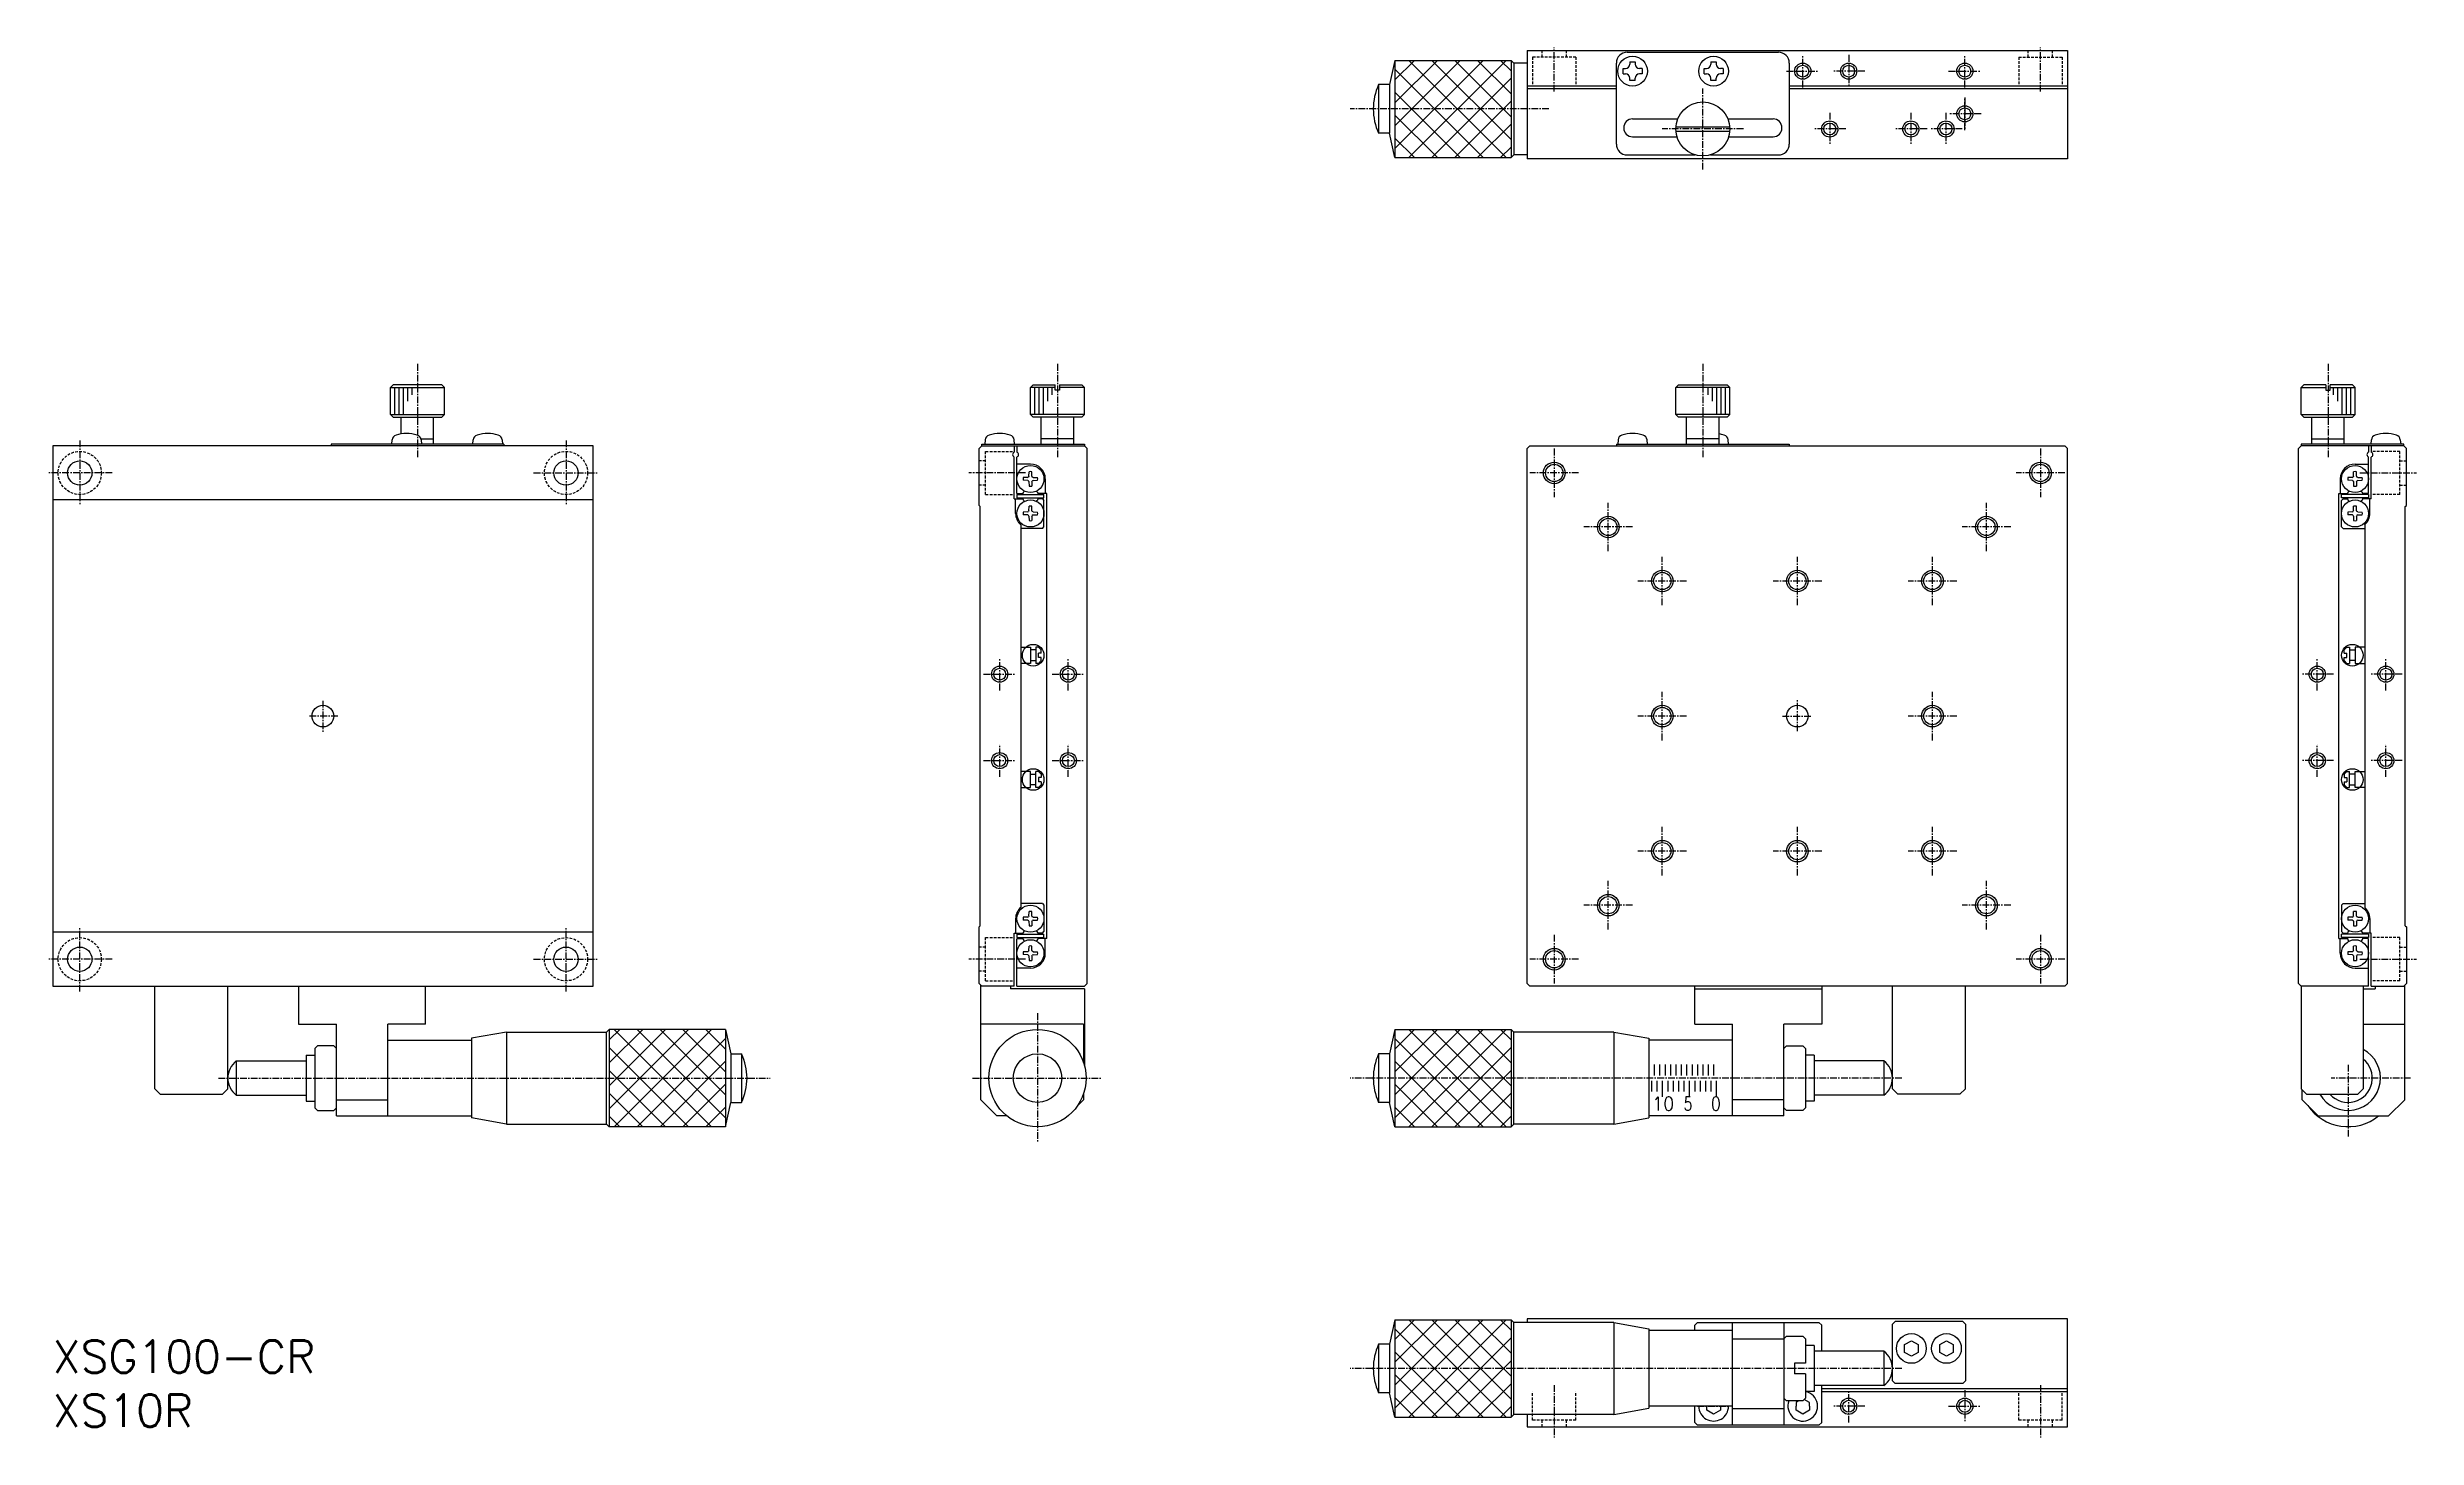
# Model space of a CAD drawing. Extents: x 517 to 956, y 388 to 645.
import ezdxf

# ---------------------------------------------------------------- set-up
doc = ezdxf.new("R2010")
doc.units = 0
doc.linetypes.add('CENTER', pattern=[2, 1.25, -0.25, 0.25, -0.25])
doc.linetypes.add('DASHED', pattern=[0.75, 0.5, -0.25])
doc.layers.get('0').update_dxf_attribs({"linetype": 'CONTINUOUS'})
doc.layers.add('CENTER', color=1, linetype='CENTER')
doc.styles.get("Standard").update_dxf_attribs({"font": 'TXT', "bigfont": 'BIGFONT'})

msp = doc.modelspace()

# ---------------------------------------------------------------- linework, layer by layer
at = {"color": 7, "linetype": 'CONTINUOUS'}
for p, q in [((766.72, 642.44), (765.72, 637.94)), ((766.72, 642.44), (788.22, 642.44)), ((788.72, 641.94), (788.22, 642.44)), ((788.72, 641.94), (788.72, 624.94)), ((791.22, 641.94), (788.72, 641.94)), ((791.22, 644.24), (891.22, 644.24)), ((791.22, 644.24), (791.22, 624.24)), ((807.72, 626.94), (807.72, 641.94)), ((808.97, 639.94), (808.97, 640.94)), ((808.97, 640.94), (809.42, 640.94)), ((809.72, 643.94), (837.72, 643.94)), ((810.22, 642.19), (811.22, 642.19)), ((810.22, 642.19), (810.22, 641.74)), ((811.22, 642.19), (811.22, 641.74)), ((812.47, 640.94), (812.02, 640.94)), ((812.47, 640.94), (812.47, 639.94)), ((823.97, 639.94), (823.97, 640.94)), ((823.97, 640.94), (824.42, 640.94)), ((825.22, 642.19), (826.22, 642.19)), ((825.22, 642.19), (825.22, 641.74)), ((826.22, 642.19), (826.22, 641.74)), ((827.47, 640.94), (827.02, 640.94)), ((827.47, 640.94), (827.47, 639.94)), ((839.72, 641.94), (839.72, 626.94)), ((891.22, 644.24), (891.22, 624.24)), ((765.72, 637.94), (763.72, 637.94)), ((765.72, 637.94), (765.72, 628.94)), ((791.22, 637.74), (807.72, 637.74)), ((791.22, 637.24), (807.72, 637.24)), ((808.97, 639.94), (809.42, 639.94)), ((810.22, 638.69), (810.22, 639.14)), ((811.22, 638.69), (810.22, 638.69)), ((811.22, 638.69), (811.22, 639.14)), ((812.47, 639.94), (812.02, 639.94)), ((823.97, 639.94), (824.42, 639.94)), ((825.22, 638.69), (825.22, 639.14)), ((826.22, 638.69), (825.22, 638.69)), ((826.22, 638.69), (826.22, 639.14)), ((827.47, 639.94), (827.02, 639.94)), ((839.72, 637.74), (891.22, 637.74)), ((839.72, 637.24), (891.22, 637.24)), ((810.72, 631.59), (819.07, 631.59)), ((828.36, 631.59), (836.72, 631.59)), ((765.72, 628.94), (763.72, 628.94)), ((766.72, 624.44), (765.72, 628.94)), ((810.72, 628.29), (818.93, 628.29)), ((818.73, 630.14), (828.7, 630.14)), ((818.73, 629.34), (828.7, 629.34)), ((828.5, 628.29), (836.72, 628.29)), ((766.72, 624.44), (788.22, 624.44)), ((788.72, 624.94), (788.22, 624.44)), ((791.22, 624.94), (788.72, 624.94)), ((891.22, 624.24), (791.22, 624.24)), ((809.72, 624.94), (822.32, 624.94)), ((825.12, 624.94), (837.72, 624.94)), ((581.3, 582.37), (580.8, 581.87)), ((580.8, 576.87), (580.8, 581.87)), ((590.3, 582.37), (581.3, 582.37)), ((590.8, 581.87), (590.3, 582.37)), ((590.8, 576.87), (590.8, 581.87)), ((699.27, 581.87), (699.77, 582.37)), ((699.27, 576.87), (699.27, 581.87)), ((699.77, 582.37), (703.87, 582.37)), ((703.87, 581.37), (703.87, 582.37)), ((704.67, 581.37), (703.87, 581.37)), ((704.67, 582.37), (704.67, 581.37)), ((704.67, 582.37), (708.77, 582.37)), ((708.77, 582.37), (709.27, 581.87)), ((709.27, 576.87), (709.27, 581.87)), ((934.95, 582.37), (934.45, 581.87)), ((934.45, 576.87), (934.45, 581.87)), ((939.05, 582.37), (934.95, 582.37)), ((939.05, 582.37), (939.05, 581.37)), ((939.05, 581.37), (939.85, 581.37)), ((939.85, 581.37), (939.85, 582.37)), ((943.95, 582.37), (939.85, 582.37)), ((944.45, 581.87), (943.95, 582.37)), ((944.45, 576.87), (944.45, 581.87)), ((580.8, 576.87), (581.3, 576.37)), ((581.3, 576.37), (590.3, 576.37)), ((582.8, 573.3), (582.8, 576.37)), ((588.8, 571.37), (588.8, 576.37)), ((590.3, 576.37), (590.8, 576.87)), ((699.77, 576.37), (699.27, 576.87)), ((708.77, 576.37), (699.77, 576.37)), ((701.27, 571.37), (701.27, 576.37)), ((707.27, 571.37), (707.27, 576.37)), ((709.27, 576.87), (708.77, 576.37)), ((934.45, 576.87), (934.95, 576.37)), ((934.95, 576.37), (943.95, 576.37)), ((936.45, 571.37), (936.45, 576.37)), ((942.45, 571.37), (942.45, 576.37)), ((943.95, 576.37), (944.45, 576.87)), ((618.3, 571.07), (518.3, 571.07)), ((518.3, 571.07), (518.3, 471.07)), ((601.8, 571.37), (569.8, 571.37)), ((569.8, 571.37), (569.8, 571.07)), ((581.05, 571.37), (581.13, 572.22)), ((586.45, 572.37), (588.8, 572.37)), ((586.48, 572.22), (586.55, 571.37)), ((596.05, 571.37), (596.13, 572.22)), ((601.48, 572.22), (601.55, 571.37)), ((601.8, 571.37), (601.8, 571.07)), ((618.3, 471.07), (618.3, 571.07)), ((690.27, 571.07), (689.77, 570.57)), ((689.77, 560.07), (689.77, 570.57)), ((690.27, 571.07), (690.27, 571.37)), ((690.27, 571.37), (709.27, 571.37)), ((690.27, 571.07), (709.27, 571.07)), ((690.89, 572.22), (690.82, 571.37)), ((696.32, 571.37), (696.24, 572.22)), ((696.27, 571.07), (696.27, 569.92)), ((696.77, 571.07), (696.77, 569.92)), ((707.27, 572.37), (701.27, 572.37)), ((709.27, 571.37), (709.27, 571.07)), ((709.27, 571.07), (709.77, 570.57)), ((709.77, 471.57), (709.77, 570.57)), ((934.45, 571.07), (933.95, 570.57)), ((933.95, 471.57), (933.95, 570.57)), ((934.45, 571.37), (934.45, 571.07)), ((953.45, 571.37), (934.45, 571.37)), ((953.45, 571.07), (934.45, 571.07)), ((936.45, 572.37), (942.45, 572.37)), ((946.95, 571.07), (946.95, 569.92)), ((947.4, 571.37), (947.47, 572.22)), ((947.45, 571.07), (947.45, 569.92)), ((952.82, 572.22), (952.9, 571.37)), ((953.45, 571.07), (953.45, 571.37)), ((953.45, 571.07), (953.95, 570.57)), ((953.95, 560.07), (953.95, 570.57)), ((696.27, 561.27), (696.27, 569.01)), ((696.77, 562.27), (696.77, 569.01)), ((699.27, 567.72), (696.77, 567.72)), ((698.99, 565.45), (699.01, 566.3)), ((699.54, 565.45), (699.53, 566.3)), ((944.17, 565.45), (944.19, 566.3)), ((944.45, 567.72), (946.95, 567.72)), ((944.72, 565.45), (944.71, 566.3)), ((946.95, 562.27), (946.95, 569.01)), ((947.45, 561.27), (947.45, 569.01)), ((696.77, 562.27), (697.85, 562.27)), ((696.77, 562.07), (696.77, 561.47)), ((696.77, 562.07), (701.77, 562.07)), ((696.77, 561.47), (701.77, 561.47)), ((698.77, 565.25), (697.94, 565.23)), ((698.77, 564.7), (697.94, 564.71)), ((698.77, 565.25), (698.93, 565.32)), ((698.77, 564.7), (698.93, 564.62)), ((698.99, 565.45), (698.93, 565.32)), ((698.99, 564.49), (698.93, 564.62)), ((698.99, 564.49), (699.01, 563.65)), ((699.54, 564.49), (699.53, 563.65)), ((699.54, 565.45), (699.6, 565.32)), ((699.54, 564.49), (699.6, 564.62)), ((699.77, 565.25), (699.6, 565.32)), ((699.77, 564.7), (699.6, 564.62)), ((699.77, 565.25), (700.59, 565.23)), ((699.77, 564.7), (700.59, 564.71)), ((702.27, 562.27), (700.68, 562.27)), ((701.77, 561.47), (701.77, 562.07)), ((702.02, 564.97), (702.02, 562.27)), ((702.27, 479.88), (702.27, 562.27)), ((941.45, 479.88), (941.45, 562.27)), ((941.45, 562.27), (943.03, 562.27)), ((941.7, 564.97), (941.7, 562.27)), ((941.95, 561.47), (941.95, 562.07)), ((946.95, 562.07), (941.95, 562.07)), ((946.95, 561.47), (941.95, 561.47)), ((943.95, 565.25), (943.12, 565.23)), ((943.95, 564.7), (943.12, 564.71)), ((943.95, 565.25), (944.11, 565.32)), ((943.95, 564.7), (944.11, 564.62)), ((944.17, 565.45), (944.11, 565.32)), ((944.17, 564.49), (944.11, 564.62)), ((944.17, 564.49), (944.19, 563.65)), ((944.72, 564.49), (944.71, 563.65)), ((944.72, 565.45), (944.78, 565.32)), ((944.72, 564.49), (944.78, 564.62)), ((944.94, 565.25), (944.78, 565.32)), ((944.94, 564.7), (944.78, 564.62)), ((944.94, 565.25), (945.77, 565.23)), ((944.94, 564.7), (945.77, 564.71)), ((946.95, 562.27), (945.86, 562.27)), ((946.95, 562.07), (946.95, 561.47)), ((618.3, 561.07), (518.3, 561.07)), ((689.97, 559.87), (689.77, 560.07)), ((689.97, 482.28), (689.97, 559.87)), ((696.27, 561.27), (697.85, 561.27)), ((696.52, 558.57), (696.52, 561.27)), ((698.77, 558.85), (697.94, 558.83)), ((698.77, 558.3), (697.94, 558.31)), ((698.77, 558.85), (698.93, 558.92)), ((698.77, 558.3), (698.93, 558.22)), ((698.99, 559.05), (698.93, 558.92)), ((698.99, 558.09), (698.93, 558.22)), ((698.99, 559.05), (699.01, 559.9)), ((698.99, 558.09), (699.01, 557.25)), ((699.54, 559.05), (699.53, 559.9)), ((699.54, 558.09), (699.53, 557.25)), ((699.54, 559.05), (699.6, 558.92)), ((699.54, 558.09), (699.6, 558.22)), ((699.77, 558.85), (699.6, 558.92)), ((699.77, 558.3), (699.6, 558.22)), ((699.77, 558.85), (700.59, 558.83)), ((699.77, 558.3), (700.59, 558.31)), ((701.47, 561.27), (700.68, 561.27)), ((701.47, 561.27), (701.77, 560.97)), ((701.77, 556.07), (701.77, 560.97)), ((942.25, 561.27), (941.95, 560.97)), ((941.95, 556.07), (941.95, 560.97)), ((942.25, 561.27), (943.03, 561.27)), ((943.95, 558.85), (943.12, 558.83)), ((943.95, 558.3), (943.12, 558.31)), ((943.95, 558.85), (944.11, 558.92)), ((943.95, 558.3), (944.11, 558.22)), ((944.17, 559.05), (944.11, 558.92)), ((944.17, 558.09), (944.11, 558.22)), ((944.17, 559.05), (944.19, 559.9)), ((944.17, 558.09), (944.19, 557.25)), ((944.72, 559.05), (944.71, 559.9)), ((944.72, 558.09), (944.71, 557.25)), ((944.72, 559.05), (944.78, 558.92)), ((944.72, 558.09), (944.78, 558.22)), ((944.94, 558.85), (944.78, 558.92)), ((944.94, 558.3), (944.78, 558.22)), ((944.94, 558.85), (945.77, 558.83)), ((944.94, 558.3), (945.77, 558.31)), ((947.45, 561.27), (945.86, 561.27)), ((947.2, 558.57), (947.2, 561.27)), ((953.75, 559.87), (953.95, 560.07)), ((953.75, 482.28), (953.75, 559.87)), ((697.47, 556.49), (697.47, 485.66)), ((701.47, 555.77), (697.47, 555.77)), ((701.47, 555.77), (701.77, 556.07)), ((942.25, 555.77), (941.95, 556.07)), ((942.25, 555.77), (946.25, 555.77)), ((946.25, 556.49), (946.25, 485.66)), ((697.47, 533.83), (699.27, 533.83)), ((699.27, 530.83), (697.47, 530.83)), ((699.27, 533.83), (699.27, 530.83)), ((700.27, 533.33), (699.27, 533.33)), ((699.27, 531.33), (700.27, 531.33)), ((700.77, 533.83), (700.27, 533.83)), ((700.27, 533.83), (700.27, 530.83)), ((700.77, 530.83), (700.27, 530.83)), ((700.77, 533.83), (701.27, 533.33)), ((700.77, 531.93), (700.77, 532.73)), ((701.27, 532.73), (700.77, 532.73)), ((701.27, 531.93), (700.77, 531.93)), ((700.77, 530.83), (701.27, 531.33)), ((701.27, 532.73), (701.27, 533.33)), ((701.27, 531.33), (701.27, 531.93)), ((942.95, 533.83), (942.45, 533.33)), ((942.45, 532.73), (942.45, 533.33)), ((942.45, 532.73), (942.95, 532.73)), ((942.45, 531.33), (942.45, 531.93)), ((942.45, 531.93), (942.95, 531.93)), ((942.95, 530.83), (942.45, 531.33)), ((942.95, 533.83), (943.45, 533.83)), ((942.95, 531.93), (942.95, 532.73)), ((942.95, 530.83), (943.45, 530.83)), ((943.45, 533.83), (943.45, 530.83)), ((943.45, 533.33), (944.45, 533.33)), ((944.45, 531.33), (943.45, 531.33)), ((944.45, 533.83), (944.45, 530.83)), ((946.25, 533.83), (944.45, 533.83)), ((944.45, 530.83), (946.25, 530.83)), ((699.27, 510.83), (697.47, 510.83)), ((699.27, 507.83), (699.27, 510.83)), ((699.27, 510.33), (700.27, 510.33)), ((700.77, 510.83), (700.27, 510.83)), ((700.27, 507.83), (700.27, 510.83)), ((700.77, 510.83), (701.27, 510.33)), ((701.27, 509.73), (700.77, 509.73)), ((700.77, 509.73), (700.77, 508.93)), ((701.27, 508.93), (700.77, 508.93)), ((701.27, 510.33), (701.27, 509.73)), ((701.27, 508.93), (701.27, 508.33)), ((942.95, 510.83), (942.45, 510.33)), ((942.45, 510.33), (942.45, 509.73)), ((942.45, 509.73), (942.95, 509.73)), ((942.45, 508.93), (942.45, 508.33)), ((942.45, 508.93), (942.95, 508.93)), ((942.95, 510.83), (943.45, 510.83)), ((942.95, 509.73), (942.95, 508.93)), ((943.45, 507.83), (943.45, 510.83)), ((944.45, 510.33), (943.45, 510.33)), ((944.45, 507.83), (944.45, 510.83)), ((944.45, 510.83), (946.25, 510.83)), ((697.47, 507.83), (699.27, 507.83)), ((700.27, 508.33), (699.27, 508.33)), ((700.77, 507.83), (700.27, 507.83)), ((700.77, 507.83), (701.27, 508.33)), ((942.95, 507.83), (942.45, 508.33)), ((942.95, 507.83), (943.45, 507.83)), ((943.45, 508.33), (944.45, 508.33)), ((946.25, 507.83), (944.45, 507.83)), ((696.52, 483.58), (696.52, 480.88)), ((701.47, 486.38), (697.47, 486.38)), ((698.77, 483.85), (697.94, 483.84)), ((698.77, 483.3), (697.94, 483.32)), ((698.77, 483.85), (698.93, 483.93)), ((698.77, 483.3), (698.93, 483.23)), ((698.99, 484.06), (698.93, 483.93)), ((698.99, 483.1), (698.93, 483.23)), ((698.99, 484.06), (699.01, 484.9)), ((698.99, 483.1), (699.01, 482.25)), ((699.54, 484.06), (699.53, 484.9)), ((699.54, 483.1), (699.53, 482.25)), ((699.54, 484.06), (699.6, 483.93)), ((699.54, 483.1), (699.6, 483.23)), ((699.77, 483.85), (699.6, 483.93)), ((699.77, 483.3), (699.6, 483.23)), ((699.77, 483.85), (700.59, 483.84)), ((699.77, 483.3), (700.59, 483.32)), ((701.47, 486.38), (701.77, 486.08)), ((701.77, 486.08), (701.77, 481.18)), ((942.25, 486.38), (941.95, 486.08)), ((941.95, 486.08), (941.95, 481.18)), ((942.25, 486.38), (946.25, 486.38)), ((943.95, 483.85), (943.12, 483.84)), ((943.95, 483.3), (943.12, 483.32)), ((943.95, 483.85), (944.11, 483.93)), ((943.95, 483.3), (944.11, 483.23)), ((944.17, 484.06), (944.11, 483.93)), ((944.17, 483.1), (944.11, 483.23)), ((944.17, 484.06), (944.19, 484.9)), ((944.17, 483.1), (944.19, 482.25)), ((944.72, 484.06), (944.71, 484.9)), ((944.72, 483.1), (944.71, 482.25)), ((944.72, 484.06), (944.78, 483.93)), ((944.72, 483.1), (944.78, 483.23)), ((944.94, 483.85), (944.78, 483.93)), ((944.94, 483.3), (944.78, 483.23)), ((944.94, 483.85), (945.77, 483.84)), ((944.94, 483.3), (945.77, 483.32)), ((947.2, 483.58), (947.2, 480.88)), ((618.3, 481.07), (518.3, 481.07)), ((689.97, 482.28), (689.77, 482.08)), ((689.77, 471.57), (689.77, 482.08)), ((696.27, 480.88), (697.85, 480.88)), ((696.27, 471.07), (696.27, 480.87)), ((696.77, 480.68), (696.77, 480.08)), ((696.77, 480.68), (701.77, 480.68)), ((696.77, 480.08), (701.77, 480.08)), ((696.77, 479.88), (697.85, 479.88)), ((696.77, 471.07), (696.77, 479.87)), ((698.99, 477.66), (699.01, 478.5)), ((699.54, 477.66), (699.53, 478.5)), ((701.47, 480.88), (700.68, 480.88)), ((702.27, 479.88), (700.68, 479.88)), ((701.47, 480.88), (701.77, 481.18)), ((701.77, 480.08), (701.77, 480.68)), ((702.02, 477.18), (702.02, 479.88)), ((941.45, 479.88), (943.03, 479.88)), ((941.7, 477.18), (941.7, 479.88)), ((942.25, 480.88), (941.95, 481.18)), ((941.95, 480.08), (941.95, 480.68)), ((946.95, 480.68), (941.95, 480.68)), ((946.95, 480.08), (941.95, 480.08)), ((942.25, 480.88), (943.03, 480.88)), ((944.17, 477.66), (944.19, 478.5)), ((944.72, 477.66), (944.71, 478.5)), ((947.45, 480.88), (945.86, 480.88)), ((946.95, 479.88), (945.86, 479.88)), ((946.95, 480.68), (946.95, 480.08)), ((946.95, 471.07), (946.95, 479.87)), ((947.45, 471.07), (947.45, 480.87)), ((953.75, 482.28), (953.95, 482.08)), ((953.95, 482.08), (953.95, 471.58)), ((699.27, 474.43), (696.77, 474.43)), ((698.77, 477.45), (697.94, 477.44)), ((698.77, 476.9), (697.94, 476.92)), ((698.77, 477.45), (698.93, 477.53)), ((698.77, 476.9), (698.93, 476.83)), ((698.99, 477.66), (698.93, 477.53)), ((698.99, 476.7), (698.93, 476.83)), ((698.99, 476.7), (699.01, 475.85)), ((699.54, 476.7), (699.53, 475.85)), ((699.54, 477.66), (699.6, 477.53)), ((699.54, 476.7), (699.6, 476.83)), ((699.77, 477.45), (699.6, 477.53)), ((699.77, 476.9), (699.6, 476.83)), ((699.77, 477.45), (700.59, 477.44)), ((699.77, 476.9), (700.59, 476.92)), ((943.95, 477.45), (943.12, 477.44)), ((943.95, 476.9), (943.12, 476.92)), ((943.95, 477.45), (944.11, 477.53)), ((943.95, 476.9), (944.11, 476.83)), ((944.17, 477.66), (944.11, 477.53)), ((944.17, 476.7), (944.11, 476.83)), ((944.17, 476.7), (944.19, 475.85)), ((944.45, 474.43), (946.95, 474.43)), ((944.72, 476.7), (944.71, 475.85)), ((944.72, 477.66), (944.78, 477.53)), ((944.72, 476.7), (944.78, 476.83)), ((944.94, 477.45), (944.78, 477.53)), ((944.94, 476.9), (944.78, 476.83)), ((944.94, 477.45), (945.77, 477.44)), ((944.94, 476.9), (945.77, 476.92)), ((518.3, 471.07), (618.3, 471.07)), ((537.2, 452.07), (537.2, 471.07)), ((550.7, 452.07), (550.7, 471.07)), ((563.8, 471.07), (563.8, 464.07)), ((587.3, 464.07), (587.3, 471.07)), ((689.77, 471.57), (690.27, 471.07)), ((690.07, 450.07), (690.07, 471.27)), ((696.27, 471.07), (690.27, 471.07)), ((695.57, 471.07), (695.57, 470.57)), ((709.27, 470.57), (695.57, 470.57)), ((696.77, 471.07), (709.27, 471.07)), ((709.27, 471.07), (709.77, 471.57)), ((709.27, 470.57), (709.27, 456.38)), ((822.22, 464.07), (822.22, 471.07)), ((822.22, 470.57), (845.72, 470.57)), ((845.72, 471.07), (845.72, 464.07)), ((858.82, 452.07), (858.82, 471.07)), ((872.32, 452.07), (872.32, 471.07)), ((934.45, 471.07), (933.95, 471.57)), ((934.45, 471.07), (934.45, 452.07)), ((946.95, 471.07), (934.45, 471.07)), ((945.95, 471.07), (945.95, 452.07)), ((945.95, 470.57), (948.15, 470.57)), ((947.45, 471.07), (953.45, 471.07)), ((948.15, 471.07), (948.15, 470.57)), ((953.45, 471.07), (953.95, 471.57)), ((953.65, 450.07), (953.65, 471.27)), ((563.8, 464.07), (570.8, 464.07)), ((570.8, 447.07), (570.8, 464.07)), ((587.3, 464.07), (580.3, 464.07)), ((580.3, 447.07), (580.3, 464.07)), ((580.3, 461.07), (595.8, 461.07)), ((602.3, 462.57), (595.8, 461.43)), ((595.8, 461.43), (595.8, 446.72)), ((602.3, 462.57), (620.8, 462.57)), ((602.3, 462.57), (602.3, 445.57)), ((620.8, 462.57), (621.3, 463.07)), ((620.8, 445.57), (620.8, 462.57)), ((642.8, 463.07), (621.3, 463.07)), ((642.8, 463.07), (643.8, 458.57)), ((709.07, 464.07), (690.07, 464.07)), ((709.07, 464.07), (709.07, 457.03)), ((766.72, 463.07), (765.72, 458.57)), ((766.72, 463.07), (788.22, 463.07)), ((788.72, 462.57), (788.22, 463.07)), ((807.22, 462.57), (788.72, 462.57)), ((807.22, 462.57), (813.72, 461.43)), ((807.22, 462.57), (807.22, 445.57)), ((813.72, 461.43), (813.72, 446.72)), ((829.22, 461.07), (813.72, 461.07)), ((822.22, 464.07), (829.22, 464.07)), ((829.22, 447.07), (829.22, 464.07)), ((838.72, 447.07), (838.72, 464.07)), ((845.72, 464.07), (838.72, 464.07)), ((945.95, 464.07), (953.65, 464.07)), ((552.27, 457.25), (565.2, 457.25)), ((565.2, 458.32), (566.8, 458.32)), ((565.2, 458.32), (565.2, 449.82)), ((566.8, 459.57), (567.3, 460.07)), ((566.8, 459.57), (566.8, 448.57)), ((570.3, 460.07), (567.3, 460.07)), ((570.3, 460.07), (570.8, 459.57)), ((643.8, 458.57), (643.8, 449.57)), ((643.8, 458.57), (645.8, 458.57)), ((765.72, 458.57), (763.72, 458.57)), ((839.22, 460.07), (838.72, 459.57)), ((839.22, 460.07), (842.22, 460.07)), ((842.72, 459.57), (842.22, 460.07)), ((842.72, 459.57), (842.72, 448.57)), ((844.32, 458.32), (842.72, 458.32)), ((844.32, 458.32), (844.32, 449.82)), ((857.25, 457.25), (844.32, 457.25)), ((538.2, 451.07), (537.2, 452.07)), ((550.7, 452.07), (549.7, 451.07)), ((858.82, 452.07), (859.82, 451.07)), ((871.32, 451.07), (872.32, 452.07)), ((934.45, 452.07), (935.45, 451.07)), ((934.65, 450.07), (934.65, 451.87)), ((944.95, 451.07), (945.95, 452.07)), ((538.2, 451.07), (549.7, 451.07)), ((552.27, 450.9), (565.2, 450.9)), ((565.2, 449.82), (566.8, 449.82)), ((566.8, 448.57), (567.3, 448.07)), ((567.3, 448.07), (570.3, 448.07)), ((570.8, 448.57), (570.3, 448.07)), ((570.8, 450.07), (580.3, 450.07)), ((642.8, 445.07), (643.8, 449.57)), ((643.8, 449.57), (645.8, 449.57)), ((693.07, 447.07), (690.07, 450.07)), ((709.07, 450.07), (708.02, 449.02)), ((709.07, 451.11), (709.07, 450.07)), ((765.72, 449.57), (763.72, 449.57)), ((766.72, 445.07), (765.72, 449.57)), ((838.72, 450.07), (829.22, 450.07)), ((838.72, 448.57), (839.22, 448.07)), ((842.22, 448.07), (839.22, 448.07)), ((842.72, 448.57), (842.22, 448.07)), ((844.32, 449.82), (842.72, 449.82)), ((857.25, 450.9), (844.32, 450.9)), ((871.32, 451.07), (859.82, 451.07)), ((934.65, 450.07), (937.65, 447.07)), ((935.45, 451.07), (944.95, 451.07)), ((950.65, 447.07), (953.65, 450.07)), ((570.8, 447.07), (595.8, 447.07)), ((602.3, 445.57), (595.8, 446.72)), ((602.3, 445.57), (620.8, 445.57)), ((620.8, 445.57), (621.3, 445.07)), ((642.8, 445.07), (621.3, 445.07)), ((694.91, 447.07), (693.07, 447.07)), ((766.72, 445.07), (788.22, 445.07)), ((788.72, 445.57), (788.22, 445.07)), ((807.22, 445.57), (788.72, 445.57)), ((807.22, 445.57), (813.72, 446.72)), ((829.22, 447.07), (813.72, 447.07)), ((838.72, 447.07), (829.22, 447.07)), ((937.65, 447.07), (950.65, 447.07)), ((766.72, 409.33), (765.72, 404.83)), ((766.72, 409.33), (788.22, 409.33)), ((788.72, 408.83), (788.22, 409.33)), ((807.22, 408.83), (788.72, 408.83)), ((791.22, 409.53), (791.22, 408.83)), ((891.22, 409.53), (791.22, 409.53)), ((807.22, 408.83), (807.22, 391.83)), ((807.22, 408.83), (813.72, 407.68)), ((822.22, 408.33), (822.72, 408.83)), ((822.22, 407.33), (822.22, 408.33)), ((822.72, 408.83), (845.22, 408.83)), ((829.22, 389.83), (829.22, 408.83)), ((838.72, 408.83), (838.72, 389.83)), ((845.22, 408.83), (845.72, 408.33)), ((845.72, 403.5), (845.72, 408.33)), ((858.82, 408.53), (859.32, 409.03)), ((858.82, 398.03), (858.82, 408.53)), ((871.82, 409.03), (859.32, 409.03)), ((871.82, 409.03), (872.32, 408.53)), ((872.32, 408.53), (872.32, 398.03)), ((891.22, 389.53), (891.22, 409.53)), ((765.72, 404.83), (763.72, 404.83)), ((813.72, 407.68), (813.72, 392.97)), ((829.22, 407.33), (813.72, 407.33)), ((829.22, 405.83), (838.72, 405.83)), ((839.22, 406.33), (838.72, 405.83)), ((839.22, 406.33), (842.22, 406.33)), ((842.72, 405.83), (842.22, 406.33)), ((842.72, 405.83), (842.72, 401.33)), ((844.32, 404.58), (842.72, 404.58)), ((844.32, 404.58), (844.32, 396.08)), ((857.25, 403.5), (844.32, 403.5)), ((842.72, 401.33), (840.72, 401.33)), ((840.72, 401.33), (840.72, 399.33)), ((842.72, 399.33), (840.72, 399.33)), ((842.72, 399.33), (842.72, 394.83)), ((765.72, 395.83), (763.72, 395.83)), ((766.72, 391.33), (765.72, 395.83)), ((838.72, 394.83), (839.22, 394.33)), ((842.72, 394.83), (842.22, 394.33)), ((844.32, 396.08), (842.72, 396.08)), ((857.25, 397.15), (844.32, 397.15)), ((845.72, 390.33), (845.72, 397.15)), ((891.22, 396.53), (845.72, 396.53)), ((891.22, 396.03), (845.72, 396.03)), ((859.32, 397.53), (858.82, 398.03)), ((871.82, 397.53), (859.32, 397.53)), ((872.32, 398.03), (871.82, 397.53)), ((766.72, 391.33), (788.22, 391.33)), ((788.72, 391.83), (788.22, 391.33)), ((807.22, 391.83), (788.72, 391.83)), ((791.22, 391.83), (791.22, 389.53)), ((807.22, 391.83), (813.72, 392.97)), ((829.22, 393.33), (813.72, 393.33)), ((822.22, 390.33), (822.22, 393.33)), ((822.72, 389.83), (822.22, 390.33)), ((838.72, 392.83), (829.22, 392.83)), ((842.22, 394.33), (839.22, 394.33)), ((845.72, 390.33), (845.22, 389.83)), ((791.22, 389.53), (891.22, 389.53)), ((845.22, 389.83), (822.72, 389.83))]:
    msp.add_line(p, q, dxfattribs=at)
at = {"color": 3, "linetype": 'CONTINUOUS'}
for p, q in [((766.72, 642.44), (766.72, 624.44)), ((766.72, 638.82), (770.33, 642.44)), ((766.72, 634.58), (774.58, 642.44)), ((766.72, 630.34), (778.82, 642.44)), ((766.72, 626.1), (783.06, 642.44)), ((783.06, 624.44), (766.72, 640.79)), ((769.3, 624.44), (787.3, 642.44)), ((787.3, 624.44), (769.3, 642.44)), ((788.22, 627.77), (773.55, 642.44)), ((788.22, 632.01), (777.79, 642.44)), ((788.22, 636.26), (782.03, 642.44)), ((788.22, 640.5), (786.27, 642.44)), ((788.22, 642.44), (788.22, 624.44)), ((763.72, 637.94), (763.72, 628.94)), ((778.82, 624.44), (766.72, 636.54)), ((773.55, 624.44), (788.22, 639.11)), ((774.58, 624.44), (766.72, 632.3)), ((777.79, 624.44), (788.22, 634.87)), ((770.33, 624.44), (766.72, 628.06)), ((782.03, 624.44), (788.22, 630.62)), ((786.27, 624.44), (788.22, 626.38)), ((580.8, 581.87), (590.8, 581.87)), ((581.6, 576.87), (581.6, 581.87)), ((582.4, 576.87), (582.4, 581.87)), ((583.2, 576.87), (583.2, 581.87)), ((584, 579.37), (584, 581.87)), ((584.8, 580.5), (584.8, 581.87)), ((703.87, 581.87), (699.27, 581.87)), ((700.07, 576.87), (700.07, 581.87)), ((700.87, 576.87), (700.87, 581.87)), ((701.67, 576.87), (701.67, 581.87)), ((702.47, 579.37), (702.47, 581.87)), ((703.27, 580.5), (703.27, 581.87)), ((709.27, 581.87), (704.67, 581.87)), ((828.72, 581.87), (818.72, 581.87)), ((824.72, 580.5), (824.72, 581.87)), ((825.52, 579.37), (825.52, 581.87)), ((826.32, 576.87), (826.32, 581.87)), ((827.12, 576.87), (827.12, 581.87)), ((827.92, 576.87), (827.92, 581.87)), ((934.45, 581.87), (939.05, 581.87)), ((939.85, 581.87), (944.45, 581.87)), ((940.45, 580.5), (940.45, 581.87)), ((941.25, 579.37), (941.25, 581.87)), ((942.05, 576.87), (942.05, 581.87)), ((942.85, 576.87), (942.85, 581.87)), ((943.65, 576.87), (943.65, 581.87)), ((580.8, 576.87), (590.8, 576.87)), ((709.27, 576.87), (699.27, 576.87)), ((828.72, 576.87), (818.72, 576.87)), ((934.45, 576.87), (944.45, 576.87)), ((621.3, 463.07), (621.3, 445.07)), ((621.3, 461.13), (623.24, 463.07)), ((621.3, 456.89), (627.49, 463.07)), ((621.3, 452.65), (631.73, 463.07)), ((621.3, 448.4), (635.97, 463.07)), ((640.21, 445.07), (622.21, 463.07)), ((622.21, 445.07), (640.21, 463.07)), ((642.8, 446.73), (626.46, 463.07)), ((626.46, 445.07), (642.8, 461.42)), ((642.8, 450.97), (630.7, 463.07)), ((642.8, 455.21), (634.94, 463.07)), ((642.8, 459.45), (639.18, 463.07)), ((642.8, 463.07), (642.8, 445.07)), ((766.72, 463.07), (766.72, 445.07)), ((766.72, 459.45), (770.33, 463.07)), ((766.72, 455.21), (774.58, 463.07)), ((766.72, 450.97), (778.82, 463.07)), ((766.72, 446.73), (783.06, 463.07)), ((783.06, 445.07), (766.72, 461.42)), ((769.3, 445.07), (787.3, 463.07)), ((787.3, 445.07), (769.3, 463.07)), ((788.22, 448.4), (773.55, 463.07)), ((788.22, 452.65), (777.79, 463.07)), ((788.22, 456.89), (782.03, 463.07)), ((788.22, 461.13), (786.27, 463.07)), ((788.22, 463.07), (788.22, 445.07)), ((788.72, 445.57), (788.72, 462.57)), ((552.27, 457.25), (552.27, 450.9)), ((635.97, 445.07), (621.3, 459.74)), ((630.7, 445.07), (642.8, 457.18)), ((645.8, 458.57), (645.8, 449.57)), ((763.72, 458.57), (763.72, 449.57)), ((765.72, 458.57), (765.72, 449.57)), ((778.82, 445.07), (766.72, 457.18)), ((773.55, 445.07), (788.22, 459.74)), ((814.72, 456.57), (814.72, 454.57)), ((814.72, 456.57), (814.72, 454.57)), ((815.72, 456.57), (815.72, 454.57)), ((816.72, 456.57), (816.72, 454.57)), ((817.72, 456.57), (817.72, 454.57)), ((818.72, 456.57), (818.72, 454.57)), ((818.72, 456.57), (818.72, 454.57)), ((819.72, 456.57), (819.72, 454.57)), ((820.72, 456.57), (820.72, 454.57)), ((821.72, 456.57), (821.72, 454.57)), ((822.72, 456.57), (822.72, 454.57)), ((823.72, 456.57), (823.72, 454.57)), ((824.72, 456.57), (824.72, 454.57)), ((825.72, 456.57), (825.72, 454.57)), ((857.25, 457.25), (857.25, 450.9)), ((631.73, 445.07), (621.3, 455.5)), ((634.94, 445.07), (642.8, 452.93)), ((774.58, 445.07), (766.72, 452.93)), ((777.79, 445.07), (788.22, 455.5)), ((814.22, 453.57), (814.22, 451.57)), ((815.22, 453.57), (815.22, 451.57)), ((816.22, 453.57), (816.22, 450.57)), ((817.22, 453.57), (817.22, 451.57)), ((818.22, 453.57), (818.22, 451.57)), ((819.22, 453.57), (819.22, 451.57)), ((820.22, 453.57), (820.22, 451.57)), ((821.22, 453.57), (821.22, 450.57)), ((822.22, 453.57), (822.22, 451.57)), ((823.22, 453.57), (823.22, 451.57)), ((824.22, 453.57), (824.22, 451.57)), ((825.22, 453.57), (825.22, 451.57)), ((826.22, 453.57), (826.22, 450.57)), ((627.49, 445.07), (621.3, 451.26)), ((639.18, 445.07), (642.8, 448.69)), ((770.33, 445.07), (766.72, 448.69)), ((782.03, 445.07), (788.22, 451.26)), ((623.24, 445.07), (621.3, 447.01)), ((786.27, 445.07), (788.22, 447.01)), ((766.72, 409.33), (766.72, 391.33)), ((766.72, 405.71), (770.33, 409.33)), ((766.72, 401.47), (774.58, 409.33)), ((766.72, 397.22), (778.82, 409.33)), ((766.72, 392.98), (783.06, 409.33)), ((769.3, 391.33), (787.3, 409.33)), ((787.3, 391.33), (769.3, 409.33)), ((788.22, 394.66), (773.55, 409.33)), ((788.22, 398.9), (777.79, 409.33)), ((788.22, 403.14), (782.03, 409.33)), ((788.22, 407.39), (786.27, 409.33)), ((788.22, 409.33), (788.22, 391.33)), ((788.72, 391.83), (788.72, 408.83)), ((763.72, 404.83), (763.72, 395.83)), ((765.72, 404.83), (765.72, 395.83)), ((783.06, 391.33), (766.72, 407.67)), ((773.55, 391.33), (788.22, 406)), ((857.25, 403.5), (857.25, 397.15)), ((861.07, 404.75), (862.32, 405.47)), ((861.07, 403.31), (861.07, 404.75)), ((862.32, 405.47), (863.57, 404.75)), ((863.57, 404.75), (863.57, 403.31)), ((867.57, 404.75), (868.82, 405.47)), ((867.57, 403.31), (867.57, 404.75)), ((868.82, 405.47), (870.07, 404.75)), ((870.07, 404.75), (870.07, 403.31)), ((778.82, 391.33), (766.72, 403.43)), ((774.58, 391.33), (766.72, 399.19)), ((777.79, 391.33), (788.22, 401.75)), ((862.32, 402.58), (861.07, 403.31)), ((863.57, 403.31), (862.32, 402.58)), ((868.82, 402.58), (867.57, 403.31)), ((870.07, 403.31), (868.82, 402.58)), ((770.33, 391.33), (766.72, 394.94)), ((782.03, 391.33), (788.22, 397.51)), ((786.27, 391.33), (788.22, 393.27)), ((824.47, 392.61), (824.47, 393.33)), ((825.72, 391.88), (824.47, 392.61)), ((826.97, 392.61), (825.72, 391.88)), ((826.97, 393.33), (826.97, 392.61)), ((841.45, 394.33), (840.97, 394.05)), ((840.97, 394.05), (840.97, 393.33)), ((840.97, 392.61), (840.97, 393.33)), ((842.22, 391.88), (840.97, 392.61)), ((843.47, 392.61), (842.22, 391.88)), ((843.47, 394.05), (842.5, 394.61)), ((843.47, 393.33), (843.47, 394.05)), ((843.47, 393.33), (843.47, 392.61))]:
    msp.add_line(p, q, dxfattribs=at)
at = {"color": 3, "linetype": 'DASHED'}
for p, q in [((792.22, 643.04), (792.22, 637.74)), ((800.22, 643.04), (792.22, 643.04)), ((793.97, 643.04), (793.97, 644.24)), ((798.47, 643.04), (798.47, 644.24)), ((800.22, 643.04), (800.22, 637.74)), ((882.22, 643.04), (882.22, 637.74)), ((882.22, 643.04), (890.22, 643.04)), ((883.97, 643.04), (883.97, 644.24)), ((888.47, 643.04), (888.47, 644.24)), ((890.22, 643.04), (890.22, 637.74)), ((690.97, 568.32), (689.77, 568.32)), ((690.97, 570.07), (696.27, 570.07)), ((690.97, 562.07), (690.97, 570.07)), ((952.75, 570.07), (947.45, 570.07)), ((952.75, 562.07), (952.75, 570.07)), ((952.75, 568.32), (953.95, 568.32)), ((690.97, 563.82), (689.77, 563.82)), ((690.97, 562.07), (696.27, 562.07)), ((952.75, 562.07), (947.45, 562.07)), ((952.75, 563.82), (953.95, 563.82)), ((690.97, 478.33), (689.77, 478.33)), ((690.97, 480.08), (696.27, 480.08)), ((690.97, 472.08), (690.97, 480.08)), ((952.75, 480.08), (947.45, 480.08)), ((952.75, 472.08), (952.75, 480.08)), ((952.75, 478.33), (953.95, 478.33)), ((690.97, 473.83), (689.77, 473.83)), ((952.75, 473.83), (953.95, 473.83)), ((690.97, 472.08), (696.27, 472.08)), ((952.75, 472.08), (947.45, 472.08)), ((792.22, 390.73), (792.22, 396.03)), ((800.22, 390.73), (800.22, 396.03)), ((882.22, 390.73), (882.22, 396.03)), ((890.22, 390.73), (890.22, 396.03)), ((800.22, 390.73), (792.22, 390.73)), ((793.97, 389.53), (793.97, 390.73)), ((798.47, 389.53), (798.47, 390.73)), ((890.22, 390.73), (882.22, 390.73)), ((883.97, 389.53), (883.97, 390.73)), ((888.47, 389.53), (888.47, 390.73))]:
    msp.add_line(p, q, dxfattribs=at)
for p, q in [((818.72, 581.87), (819.22, 582.37)), ((818.72, 576.87), (818.72, 581.87)), ((819.22, 582.37), (828.22, 582.37)), ((828.22, 582.37), (828.72, 581.87)), ((828.72, 576.87), (828.72, 581.87)), ((819.22, 576.37), (818.72, 576.87)), ((828.22, 576.37), (819.22, 576.37)), ((820.72, 571.37), (820.72, 576.37)), ((826.72, 571.37), (826.72, 576.37)), ((828.72, 576.87), (828.22, 576.37)), ((791.72, 571.07), (791.22, 570.57)), ((791.22, 471.57), (791.22, 570.57)), ((791.72, 571.07), (890.72, 571.07)), ((807.72, 571.37), (839.72, 571.37)), ((807.72, 571.37), (807.72, 571.07)), ((808.04, 572.22), (807.97, 571.37)), ((813.47, 571.37), (813.39, 572.22)), ((826.72, 572.37), (820.72, 572.37)), ((828.47, 571.37), (828.39, 572.22)), ((839.72, 571.37), (839.72, 571.07)), ((890.72, 571.07), (891.22, 570.57)), ((891.22, 471.57), (891.22, 570.57)), ((791.22, 471.57), (791.72, 471.07)), ((890.72, 471.07), (791.72, 471.07)), ((890.72, 471.07), (891.22, 471.57))]:
    msp.add_line(p, q)
at = {"color": 7, "linetype": 'CONTINUOUS'}
for centre, radius in [((810.72, 640.44), 2.75), ((825.72, 640.44), 2.75), ((842.22, 640.44), 1.1), ((850.72, 640.44), 1.1), ((872.22, 640.44), 1.1), ((823.72, 629.74), 5), ((872.22, 632.54), 1.1), ((847.22, 629.74), 1.1), ((862.22, 629.74), 1.1), ((868.72, 629.74), 1.1), ((523.3, 566.07), 2.25), ((613.3, 566.07), 2.25), ((699.27, 564.97), 2.5), ((944.45, 564.97), 2.5), ((699.27, 558.57), 2.5), ((944.45, 558.57), 2.5), ((693.57, 528.83), 1.1), ((706.27, 528.83), 1.1), ((937.45, 528.83), 1.1), ((950.15, 528.83), 1.1), ((568.3, 521.07), 2), ((693.57, 512.83), 1.1), ((706.27, 512.83), 1.1), ((937.45, 512.83), 1.1), ((950.15, 512.83), 1.1), ((699.27, 483.58), 2.5), ((944.45, 483.58), 2.5), ((523.3, 476.07), 2.25), ((613.3, 476.07), 2.25), ((699.27, 477.18), 2.5), ((944.45, 477.18), 2.5), ((700.57, 454.07), 9), ((700.57, 454.07), 4.5), ((850.72, 393.33), 1.1), ((872.22, 393.33), 1.1)]:
    msp.add_circle(centre, radius, dxfattribs=at)
at = {"color": 3, "linetype": 'CONTINUOUS'}
for centre, radius in [((842.22, 640.44), 1.5), ((850.72, 640.44), 1.5), ((872.22, 640.44), 1.5), ((872.22, 632.54), 1.5), ((847.22, 629.74), 1.5), ((862.22, 629.74), 1.5), ((868.72, 629.74), 1.5), ((796.22, 566.07), 2), ((886.22, 566.07), 2), ((806.22, 556.07), 2), ((876.22, 556.07), 2), ((816.22, 546.07), 2), ((841.22, 546.07), 2), ((866.22, 546.07), 2), ((699.77, 532.33), 2), ((943.95, 532.33), 2), ((693.57, 528.83), 1.5), ((706.27, 528.83), 1.5), ((937.45, 528.83), 1.5), ((950.15, 528.83), 1.5), ((816.22, 521.07), 2), ((866.22, 521.07), 2), ((693.57, 512.83), 1.5), ((706.27, 512.83), 1.5), ((937.45, 512.83), 1.5), ((950.15, 512.83), 1.5), ((699.77, 509.33), 2), ((943.95, 509.33), 2), ((816.22, 496.07), 2), ((841.22, 496.07), 2), ((866.22, 496.07), 2), ((806.22, 486.07), 2), ((876.22, 486.07), 2), ((796.22, 476.07), 2), ((886.22, 476.07), 2), ((862.32, 404.03), 2.75), ((868.82, 404.03), 2.75), ((850.72, 393.33), 1.5), ((872.22, 393.33), 1.5)]:
    msp.add_circle(centre, radius, dxfattribs=at)
at = {"color": 3, "linetype": 'DASHED'}
for centre in [(523.3, 566.07), (613.3, 566.07), (523.3, 476.07), (613.3, 476.07)]:
    msp.add_circle(centre, 4, dxfattribs=at)
for centre, radius in [((796.22, 566.07), 1.6), ((886.22, 566.07), 1.6), ((806.22, 556.07), 1.6), ((876.22, 556.07), 1.6), ((816.22, 546.07), 1.6), ((841.22, 546.07), 1.6), ((866.22, 546.07), 1.6), ((816.22, 521.07), 1.6), ((841.22, 521.07), 2), ((866.22, 521.07), 1.6), ((816.22, 496.07), 1.6), ((841.22, 496.07), 1.6), ((866.22, 496.07), 1.6), ((806.22, 486.07), 1.6), ((876.22, 486.07), 1.6), ((796.22, 476.07), 1.6), ((886.22, 476.07), 1.6)]:
    msp.add_circle(centre, radius)
at = {"color": 7, "linetype": 'CONTINUOUS'}
for centre, radius, start, end in [((809.72, 641.94), 2, 90, 180), ((809.42, 641.74), 0.8, 270, 0), ((812.02, 641.74), 0.8, 180, 270), ((824.42, 641.74), 0.8, 270, 0), ((827.02, 641.74), 0.8, 180, 270), ((837.72, 641.94), 2, 0, 90), ((773.34, 633.44), 10.62, 154.9424, 205.0576), ((809.42, 639.14), 0.8, 0, 90), ((812.02, 639.14), 0.8, 90, 180), ((824.42, 639.14), 0.8, 0, 90), ((827.02, 639.14), 0.8, 90, 180), ((810.72, 629.94), 1.65, 90, 270), ((836.72, 629.94), 1.65, 270, 90), ((809.72, 626.94), 2, 180, 270), ((837.72, 626.94), 2, 270, 0), ((582.12, 572.13), 1, 106.257, 175), ((583.8, 566.37), 7, 73.743, 106.257), ((585.48, 572.13), 1, 5, 73.743), ((597.12, 572.13), 1, 106.257, 175), ((598.8, 566.37), 7, 73.743, 106.257), ((600.48, 572.13), 1, 5, 73.743), ((691.89, 572.13), 1, 106.257, 175), ((693.57, 566.37), 7, 73.743, 106.257), ((695.25, 572.13), 1, 5, 73.743), ((948.47, 572.13), 1, 106.257, 175), ((950.15, 566.37), 7, 73.743, 106.257), ((951.83, 572.13), 1, 5, 73.743), ((696.47, 569.47), 0.5, 113.5782, 246.4219), ((696.57, 569.47), 0.5, 293.5782, 66.4219), ((699.27, 564.97), 1.35, 78.8959, 101.1041), ((699.27, 564.97), 2.75, 0, 90), ((944.45, 564.97), 2.75, 90, 180), ((944.45, 564.97), 1.35, 78.8959, 101.1041), ((947.15, 569.47), 0.5, 113.5781, 246.4218), ((947.25, 569.47), 0.5, 293.5781, 66.4218), ((699.27, 561.77), 1.5, 139.4584, 168.463), ((699.27, 561.77), 1.5, 191.537, 220.5416), ((699.27, 564.97), 1.35, 168.8959, 191.1041), ((699.27, 564.97), 1.35, 258.8959, 281.1041), ((699.27, 561.77), 1.5, 11.5369, 40.5416), ((699.27, 561.77), 1.5, 319.4584, 348.463), ((699.27, 564.97), 1.35, 348.8959, 11.1041), ((944.45, 561.77), 1.5, 139.4584, 168.4631), ((944.45, 561.77), 1.5, 191.537, 220.5416), ((944.45, 564.97), 1.35, 168.8959, 191.1041), ((944.45, 564.97), 1.35, 258.8959, 281.1041), ((944.45, 561.77), 1.5, 11.537, 40.5416), ((944.45, 561.77), 1.5, 319.4584, 348.463), ((944.45, 564.97), 1.35, 348.8959, 11.1041), ((699.27, 558.57), 2.75, 180, 229.1149), ((699.27, 558.57), 1.35, 168.8959, 191.1041), ((699.27, 558.57), 1.35, 78.8959, 101.1041), ((699.27, 558.57), 1.35, 258.8959, 281.1041), ((699.27, 558.57), 1.35, 348.8959, 11.1041), ((944.45, 558.57), 1.35, 168.8959, 191.1041), ((944.45, 558.57), 1.35, 78.8959, 101.1041), ((944.45, 558.57), 1.35, 258.8959, 281.1041), ((944.45, 558.57), 1.35, 348.8959, 11.1041), ((944.45, 558.57), 2.75, 310.8851, 0), ((699.27, 483.58), 2.75, 130.8851, 180), ((699.27, 483.58), 1.35, 168.8959, 191.1041), ((699.27, 483.58), 1.35, 78.8959, 101.1041), ((699.27, 483.58), 1.35, 348.8959, 11.1041), ((944.45, 483.58), 1.35, 168.8959, 191.1041), ((944.45, 483.58), 1.35, 78.8959, 101.1041), ((944.45, 483.58), 1.35, 348.8959, 11.1041), ((944.45, 483.58), 2.75, 0, 49.1149), ((699.27, 480.38), 1.5, 139.4584, 168.463), ((699.27, 480.38), 1.5, 191.537, 220.5416), ((699.27, 483.58), 1.35, 258.8959, 281.1041), ((699.27, 477.18), 1.35, 78.8959, 101.1041), ((699.27, 480.38), 1.5, 11.5369, 40.5416), ((699.27, 480.38), 1.5, 319.4584, 348.463), ((944.45, 480.38), 1.5, 139.4584, 168.4631), ((944.45, 480.38), 1.5, 191.537, 220.5416), ((944.45, 483.58), 1.35, 258.8959, 281.1041), ((944.45, 477.18), 1.35, 78.8959, 101.1041), ((944.45, 480.38), 1.5, 11.537, 40.5416), ((944.45, 480.38), 1.5, 319.4584, 348.463), ((699.27, 477.18), 1.35, 168.8959, 191.1041), ((699.27, 477.18), 1.35, 258.8959, 281.1041), ((699.27, 477.18), 2.75, 270, 0), ((699.27, 477.18), 1.35, 348.8959, 11.1041), ((944.45, 477.18), 2.75, 180, 270), ((944.45, 477.18), 1.35, 168.8959, 191.1041), ((944.45, 477.18), 1.35, 258.8959, 281.1041), ((944.45, 477.18), 1.35, 348.8959, 11.1041), ((554.7, 454.07), 4, 127.4626, 232.5374), ((636.18, 454.07), 10.62, 334.9424, 25.0576), ((773.34, 454.07), 10.62, 154.9424, 205.0576), ((854.82, 454.07), 4, 307.4626, 52.5374), ((943.15, 454.07), 6, 210, 62.1819), ((943.15, 454.07), 4.5, 221.8103, 51.5214), ((943.15, 454.07), 9, 214.1406, 308.9425), ((773.34, 400.33), 10.62, 154.9424, 205.0576), ((854.82, 400.33), 4, 307.4626, 52.5374)]:
    msp.add_arc(centre, radius, start, end, dxfattribs=at)
for centre, radius, start, end in [((809.04, 572.13), 1, 106.257, 175), ((810.72, 566.37), 7, 73.743, 106.257), ((812.4, 572.13), 1, 5, 73.743), ((825.72, 566.37), 7, 73.743, 81.7868), ((827.4, 572.13), 1, 5, 73.743)]:
    msp.add_arc(centre, radius, start, end)
at = {"color": 3, "linetype": 'CONTINUOUS'}
for centre, start, end in [((842.22, 393.33), 158.6763, 79.5243), ((825.72, 393.33), 179.9999, 0)]:
    msp.add_arc(centre, 2.75, start, end, dxfattribs=at)
at = {"layer": 'CENTER', "color": 1, "linetype": 'CENTER'}
for p, q in [((796.22, 636.68), (796.22, 644.84)), ((886.22, 636.68), (886.22, 644.84)), ((839.22, 640.44), (845.22, 640.44)), ((842.22, 637.44), (842.22, 643.44)), ((853.72, 640.44), (847.72, 640.44)), ((850.72, 643.44), (850.72, 637.44)), ((869.22, 640.44), (875.22, 640.44)), ((872.22, 637.44), (872.22, 643.44)), ((823.72, 622.24), (823.72, 637.24)), ((795.24, 633.44), (758.46, 633.44)), ((847.22, 632.74), (847.22, 626.74)), ((862.22, 632.74), (862.22, 626.74)), ((868.72, 632.74), (868.72, 626.74)), ((875.22, 632.54), (869.22, 632.54)), ((875.22, 632.54), (869.22, 632.54)), ((872.22, 629.54), (872.22, 635.54)), ((872.22, 629.54), (872.22, 635.54)), ((872.22, 635.54), (872.22, 629.54)), ((831.22, 629.74), (816.22, 629.74)), ((850.22, 629.74), (844.22, 629.74)), ((865.22, 629.74), (859.22, 629.74)), ((871.72, 629.74), (865.72, 629.74)), ((585.8, 586.24), (585.8, 568.98)), ((704.27, 586.24), (704.27, 568.98)), ((823.72, 586.24), (823.72, 568.98)), ((939.45, 586.24), (939.45, 568.98)), ((523.3, 572.07), (523.3, 560.07)), ((613.3, 572.07), (613.3, 560.07)), ((796.22, 570.57), (796.22, 561.57)), ((886.22, 570.57), (886.22, 561.57)), ((529.3, 566.07), (517.3, 566.07)), ((607.3, 566.07), (619.3, 566.07)), ((698.38, 566.08), (687.87, 566.08)), ((800.72, 566.07), (791.72, 566.07)), ((890.72, 566.07), (881.72, 566.07)), ((945.34, 566.08), (955.84, 566.08)), ((806.22, 551.57), (806.22, 560.57)), ((876.22, 551.57), (876.22, 560.57)), ((810.72, 556.07), (801.72, 556.07)), ((880.72, 556.07), (871.72, 556.07)), ((816.22, 541.57), (816.22, 550.57)), ((841.22, 541.57), (841.22, 550.57)), ((866.22, 541.57), (866.22, 550.57)), ((820.72, 546.07), (811.72, 546.07)), ((845.72, 546.07), (836.72, 546.07)), ((870.72, 546.07), (861.72, 546.07)), ((693.57, 525.83), (693.57, 531.83)), ((706.27, 525.83), (706.27, 531.83)), ((937.45, 525.83), (937.45, 531.83)), ((950.15, 525.83), (950.15, 531.83)), ((690.57, 528.83), (696.57, 528.83)), ((703.27, 528.83), (709.27, 528.83)), ((940.45, 528.83), (934.45, 528.83)), ((953.15, 528.83), (947.15, 528.83)), ((568.3, 523.89), (568.3, 517.94)), ((816.22, 516.57), (816.22, 525.57)), ((841.22, 518.26), (841.22, 524.21)), ((866.22, 516.57), (866.22, 525.57)), ((571.06, 521.07), (565.65, 521.07)), ((820.72, 521.07), (811.72, 521.07)), ((838.46, 521.07), (843.87, 521.07)), ((870.72, 521.07), (861.72, 521.07)), ((693.57, 509.83), (693.57, 515.83)), ((706.27, 509.83), (706.27, 515.83)), ((937.45, 509.83), (937.45, 515.83)), ((950.15, 509.83), (950.15, 515.83)), ((690.57, 512.83), (696.57, 512.83)), ((703.27, 512.83), (709.27, 512.83)), ((940.45, 512.83), (934.45, 512.83)), ((953.15, 512.83), (947.15, 512.83)), ((816.22, 491.57), (816.22, 500.57)), ((841.22, 491.57), (841.22, 500.57)), ((866.22, 491.57), (866.22, 500.57)), ((820.72, 496.07), (811.72, 496.07)), ((845.72, 496.07), (836.72, 496.07)), ((870.72, 496.07), (861.72, 496.07)), ((806.22, 481.57), (806.22, 490.57)), ((876.22, 481.57), (876.22, 490.57)), ((810.72, 486.07), (801.72, 486.07)), ((880.72, 486.07), (871.72, 486.07)), ((523.3, 470.07), (523.3, 482.07)), ((613.3, 470.07), (613.3, 482.07)), ((796.22, 480.57), (796.22, 471.57)), ((886.22, 480.57), (886.22, 471.57)), ((529.3, 476.07), (517.3, 476.07)), ((607.3, 476.07), (619.3, 476.07)), ((698.38, 476.07), (687.87, 476.07)), ((800.72, 476.07), (791.72, 476.07)), ((890.72, 476.07), (881.72, 476.07)), ((945.34, 476.07), (955.84, 476.07)), ((700.57, 466.07), (700.57, 442.07)), ((943.15, 456.51), (943.15, 443.07)), ((548.97, 454.07), (651.06, 454.07)), ((688.57, 454.07), (712.57, 454.07)), ((860.55, 454.07), (758.46, 454.07)), ((954.7, 454.07), (940.05, 454.07)), ((860.55, 400.33), (758.46, 400.33)), ((796.22, 397.23), (796.22, 387.53)), ((850.72, 390.33), (850.72, 396.33)), ((872.22, 396.33), (872.22, 390.33)), ((886.22, 397.23), (886.22, 387.53)), ((822.72, 393.33), (828.72, 393.33)), ((853.72, 393.33), (847.72, 393.33)), ((869.22, 393.33), (875.22, 393.33))]:
    msp.add_line(p, q, dxfattribs=at)

# ---------------------------------------------------------------- texts
at = {"color": 3, "linetype": 'CONTINUOUS'}
for s, width, p in [('10', 0.96, (814.32, 448.07)), ('5', 0.72, (820.22, 448.07)), ('0', 0.864, (825.22, 448.07))]:
    msp.add_text(s, height=2.5, dxfattribs=dict(at, width=width)).set_placement(p)
at = {"color": 7, "linetype": 'CONTINUOUS'}
for s, p in [('XSG100-CR', (518.3, 399.53)), ('XS10R', (518.3, 389.53))]:
    msp.add_text(s, height=6, dxfattribs=at).set_placement(p)

doc.saveas('drawing.dxf')
